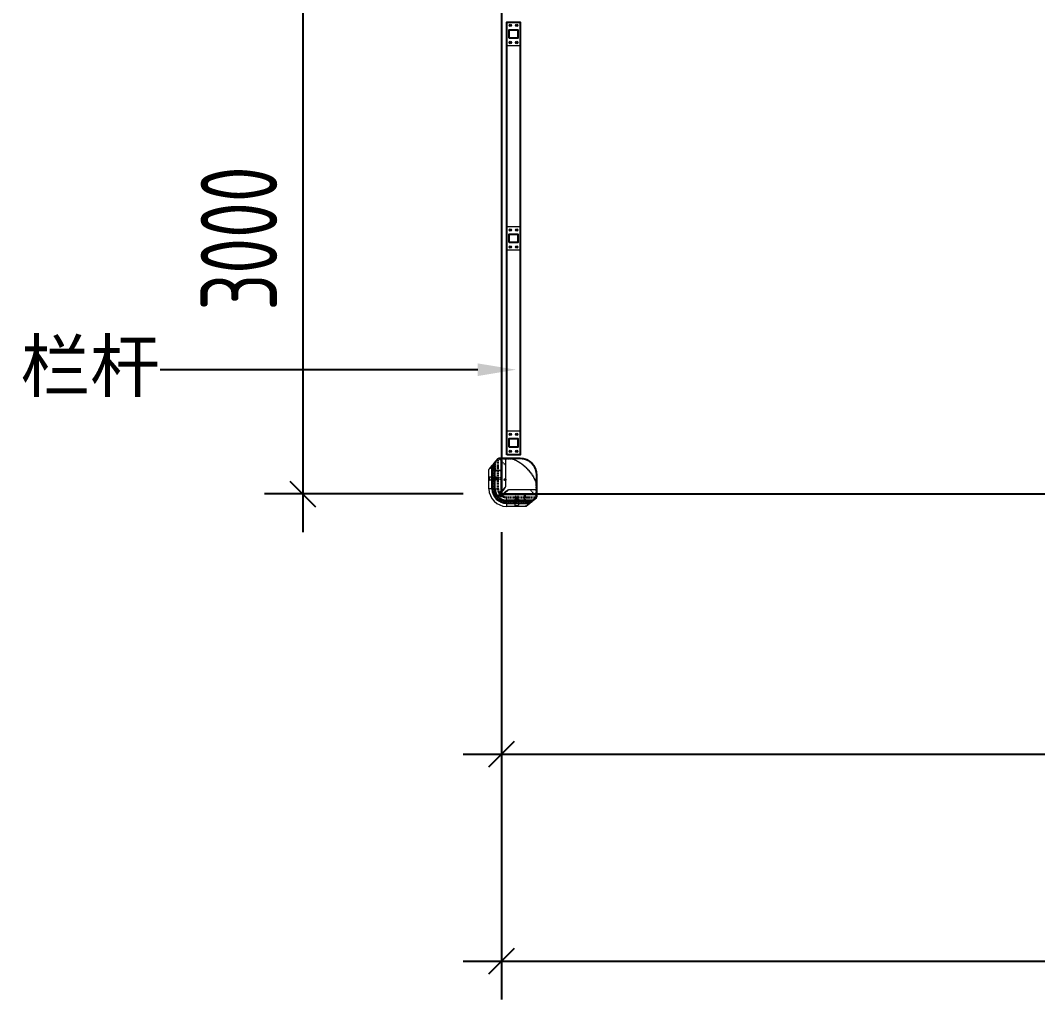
# Model space of a CAD drawing. Header units: millimetres. Extents: x 136606 to 1231039, y 82794 to 127364.
# Drawn here: x 738473 to 744447, y 101918 to 107667 of the extents above; entities that cross this region are included whole.
import ezdxf
from ezdxf import colors
from ezdxf.entities.mleader import LeaderData, LeaderLine
from ezdxf.math import Vec2, Vec3

# ---------------------------------------------------------------- set-up
doc = ezdxf.new("R2010")
doc.units = ezdxf.units.MM
doc.linetypes.add('HIDDEN', pattern=[9.525, 6.35, -3.175])
for name, color, linetype in [('HR-pontoon', 161, 'Continuous'), ('护角', 30, 'Continuous'), ('方管', 100, 'Continuous')]:
    doc.layers.add(name, color=color, linetype=linetype)
doc.layers.add('加强板', color=140, linetype='Continuous', lineweight=18)
doc.styles.add('hztxt', font='ros1.shx', dxfattribs={"width": 0.8, "bigfont": 'hztxt.shx'})
doc.styles.get("Standard").update_dxf_attribs({"font": 'arial.ttf'})
doc.dimstyles.new('DIM-150', dxfattribs={"dimscale": 150, "dimtxt": 3, "dimasz": 1, "dimexe": 1.5, "dimexo": 1.5, "dimgap": 1, "dimtad": 1, "dimdec": 1, "dimdsep": 46, "dimtxsty": 'hztxt', "dimblk": 'OBLIQUE', "dimcen": 0, "dimdle": 1.5, "dimclrd": 9, "dimclre": 9, "dimclrt": 2, "dimadec": 1, "dimazin": 0, "dimtfac": 1, "dimtdec": 1, "dimtix": 1, "dimtmove": 2, "dimatfit": 3, "dimldrblk": 'ARCHTICK', "dimfxl": 10, "dimtolj": 1, "dimtzin": 0, "dimarcsym": 1})

# ---------------------------------------------------------------- blocks, each defined once
blk = doc.blocks.new('_Oblique')
at = {"color": 0, "linetype": 'ByBlock', "lineweight": -2}
blk.add_line((-0.5, -0.5), (0.5, 0.5), dxfattribs=at)
blk = doc.blocks.new('*D700')
at = {"color": 9, "lineweight": -2, "transparency": 16777216}
for p, q in [((740131.7, 108112.2), (740131.7, 104662.2)), ((741073.3, 107887.2), (739906.7, 107887.2)), ((741073.3, 104887.2), (739906.7, 104887.2))]:
    blk.add_line(p, q, dxfattribs=at)
at = {"layer": 'Defpoints', "color": 0, "transparency": 16777216}
for p in [(741298.3, 107887.2), (740131.7, 104887.2), (741298.3, 104887.2)]:
    blk.add_point(p, dxfattribs=at)
at = {"color": 9, "lineweight": -2, "transparency": 16777216, "xscale": 150, "yscale": 150, "zscale": 150}
for p, rotation in [((740131.7, 107887.2), 90), ((740131.7, 104887.2), 270)]:
    blk.add_blockref('_Oblique', p, dxfattribs=dict(at, rotation=rotation))
at = {"color": 2, "transparency": 16777216, "insert": (739756.7, 106387.2), "char_height": 450, "attachment_point": 5, "rotation": 90, "style": 'hztxt'}
blk.add_mtext('\\A1;3000', dxfattribs=at)
blk = doc.blocks.new('_ArchTick')
at = {"color": 0, "linetype": 'ByBlock', "const_width": 0.15}
blk.add_lwpolyline([(-0.5, -0.5), (0.5, 0.5)], dxfattribs=at)
blk = doc.blocks.new('*D696')
at = {"color": 9, "lineweight": -2, "transparency": 16777216}
for p, q in [((741298.3, 104662.2), (741298.3, 101918.3)), ((771328.3, 104662.2), (771328.3, 101918.3)), ((741073.3, 102143.3), (771553.3, 102143.3))]:
    blk.add_line(p, q, dxfattribs=at)
at = {"layer": 'Defpoints', "color": 0, "transparency": 16777216}
for p in [(741298.3, 104887.2), (771328.3, 104887.2), (771328.3, 102143.3)]:
    blk.add_point(p, dxfattribs=at)
at = {"color": 9, "lineweight": -2, "transparency": 16777216, "xscale": 150, "yscale": 150, "zscale": 150, "rotation": 180}
blk.add_blockref('_Oblique', (741298.3, 102143.3), dxfattribs=at)
at = {"color": 9, "lineweight": -2, "transparency": 16777216, "xscale": 150, "yscale": 150, "zscale": 150}
blk.add_blockref('_Oblique', (771328.3, 102143.3), dxfattribs=at)
at = {"color": 2, "transparency": 16777216, "insert": (756313.3, 102518.3), "char_height": 450, "attachment_point": 5, "style": 'hztxt'}
blk.add_mtext('\\A1;30030', dxfattribs=at)
blk = doc.blocks.new('*D697')
at = {"color": 9, "lineweight": -2, "transparency": 16777216}
for p, q in [((741298.3, 104662.2), (741298.3, 103133.8)), ((753298.3, 104662.2), (753298.3, 103133.8)), ((741073.3, 103358.8), (753523.3, 103358.8))]:
    blk.add_line(p, q, dxfattribs=at)
at = {"layer": 'Defpoints', "color": 0, "transparency": 16777216}
for p in [(741298.3, 104887.2), (753298.3, 104887.2), (753298.3, 103358.8)]:
    blk.add_point(p, dxfattribs=at)
at = {"color": 9, "lineweight": -2, "transparency": 16777216, "xscale": 150, "yscale": 150, "zscale": 150, "rotation": 180}
blk.add_blockref('_Oblique', (741298.3, 103358.8), dxfattribs=at)
at = {"color": 9, "lineweight": -2, "transparency": 16777216, "xscale": 150, "yscale": 150, "zscale": 150}
blk.add_blockref('_Oblique', (753298.3, 103358.8), dxfattribs=at)
at = {"color": 2, "transparency": 16777216, "insert": (747298.3, 103733.8), "char_height": 450, "attachment_point": 5, "style": 'hztxt'}
blk.add_mtext('\\A1;12000', dxfattribs=at)
blk = doc.blocks.new('*U714')
at = {"layer": '加强板'}
blk.add_lwpolyline([(70, -40), (-70, -40), (-70, 40), (70, 40)], close=True, dxfattribs=at)
for points in [[(-54.2, 19), (-45.8, 19)], [(-50, 23.2), (-50, 14.8)], [(45.8, 19), (54.2, 19)], [(50, 23.2), (50, 14.8)], [(-54.2, -19), (-45.8, -19)], [(-50, -14.8), (-50, -23.2)], [(45.8, -19), (54.2, -19)], [(50, -14.8), (50, -23.2)]]:
    blk.add_lwpolyline(points, dxfattribs=at)
for centre in [(-50, 19), (50, 19), (-50, -19), (50, -19)]:
    blk.add_circle(centre, 7, dxfattribs=at)
at = {"layer": '方管', "color": 6}
blk.add_lwpolyline([(-25, 25), (25, 25), (25, -25), (-25, -25)], close=True, dxfattribs=at)
blk = doc.blocks.new('*U715')
at = {"color": 0, "linetype": 'ByBlock', "lineweight": -2, "transparency": 16777216}
for p in [(0, 0), (1200, 0), (2400, 0)]:
    blk.add_blockref('*U714', p, dxfattribs=at)
blk = doc.blocks.new('*U721')
at = {"color": 252}
blk.add_lwpolyline([(-67.7, 67.7), (-69.2, 69.2)], dxfattribs=at)
blk.add_circle((-68.5, 68.5), 1, dxfattribs=at)
blk.add_arc((-38.5, 38.5), 42.4, 133.64949, 136.35051, dxfattribs=at)
at = {"layer": '护角', "color": 252, "linetype": 'Continuous', "lineweight": 15}
for p, q in [((-38.5, 141.5), (74.7, 141.5)), ((-38.5, 124.3), (-38.5, 141.5)), ((-38.5, 121.2), (-38.5, 124.3)), ((-38.5, 124.3), (95.1, 124.3)), ((-38.5, 111.6), (-38.5, 121.2)), ((-38.5, 121.2), (97.6, 121.2)), ((11.1, 140.7), (10.5, 140.3)), ((74.7, 141.5), (95.1, 124.3)), ((98.3, 123.8), (77.8, 140.4)), ((95.1, 124.3), (97.6, 121.2)), ((97.6, 121.2), (109.4, 111.6)), ((100.8, 121.7), (98.3, 123.8)), ((112.5, 112.1), (100.8, 121.7)), ((-80.5, 62.1), (-78.4, 64.2)), ((-80.5, 62.1), (-71.5, 53.1)), ((-78.4, 64.2), (-76.2, 66.3)), ((-69.3, 55.2), (-78.4, 64.2)), ((-55.9, 46), (-76.2, 66.3)), ((-64.2, 78.4), (-66.3, 76.2)), ((-66.3, 76.2), (-46, 55.9)), ((-62.1, 80.5), (-64.2, 78.4)), ((-64.2, 78.4), (-55.2, 69.3)), ((-53.1, 71.5), (-62.1, 80.5)), ((-53.1, 71.5), (-55.2, 69.3)), ((-55.2, 69.3), (-43.9, 58)), ((138.5, 71.5), (-53.1, 71.5)), ((-53.1, 68.5), (-53.1, 71.5)), ((-53.1, 68.5), (138.5, 68.5)), ((-24.1, 42.5), (-53.1, 68.5)), ((-38.5, 108.5), (-38.5, 111.6)), ((-38.5, 111.6), (109.4, 111.6)), ((-38.5, 105.5), (-38.5, 108.5)), ((115.2, 108.5), (-38.5, 108.5)), ((-38.5, 105.5), (115.2, 105.5)), ((109.4, 111.6), (115.2, 108.5)), ((118.4, 107.3), (112.5, 112.1)), ((115.2, 105.5), (115.2, 108.5)), ((116.5, 105), (118.4, 107.3)), ((116.5, 105), (135.2, 89.7)), ((137.1, 92.1), (118.4, 107.3)), ((135.2, 89.7), (137.1, 92.1)), ((138.5, 82.8), (138.5, 71.5)), ((138.5, 82.8), (141.5, 82.8)), ((138.5, 71.5), (138.5, 68.5)), ((138.5, 71.5), (141.5, 71.5)), ((138.5, 68.5), (138.5, 42.5)), ((141.5, 71.5), (141.5, 82.8)), ((141.5, 42.5), (141.5, 71.5)), ((-141.5, -74.7), (-141.5, 38.5)), ((-124.3, 38.5), (-141.5, 38.5)), ((-121.2, 38.5), (-124.3, 38.5)), ((-124.3, 38.5), (-124.3, -95.1)), ((-111.6, 38.5), (-121.2, 38.5)), ((-121.2, 38.5), (-121.2, -97.6)), ((-108.5, 38.5), (-111.6, 38.5)), ((-111.6, 38.5), (-111.6, -109.4)), ((-105.5, 38.5), (-108.5, 38.5)), ((-108.5, 38.5), (-108.5, -115.2)), ((-105.5, -115.2), (-105.5, 38.5)), ((-71.5, 53.1), (-69.3, 55.2)), ((-71.5, 53.1), (-71.5, -138.5)), ((-71.5, 53.1), (-68.5, 53.1)), ((-58, 43.9), (-69.3, 55.2)), ((-68.5, -138.5), (-68.5, 53.1)), ((-68.5, 53.1), (-42.5, 24.1)), ((-58, 43.9), (-55.9, 46)), ((-43.9, 58), (-46, 55.9)), ((-42.5, 24.1), (-42.5, -138.5)), ((-24.1, 42.5), (138.5, 42.5)), ((141.5, 42.5), (138.5, 42.5)), ((138.5, 42.5), (138.5, -41.5)), ((141.5, -41.5), (141.5, 42.5)), ((141.5, -41.5), (138.5, -41.5)), ((-124.3, -95.1), (-141.5, -74.7)), ((-140.4, -77.8), (-123.8, -98.3)), ((-121.2, -97.6), (-124.3, -95.1)), ((-123.8, -98.3), (-121.7, -100.8)), ((-121.7, -100.8), (-112.1, -112.5)), ((-111.6, -109.4), (-121.2, -97.6)), ((-112.1, -112.5), (-107.3, -118.4)), ((-108.5, -115.2), (-111.6, -109.4)), ((-105.5, -115.2), (-108.5, -115.2)), ((-105, -116.5), (-107.3, -118.4)), ((-107.3, -118.4), (-92.1, -137.1)), ((-89.7, -135.2), (-105, -116.5)), ((-89.7, -135.2), (-92.1, -137.1)), ((-71.5, -138.5), (-82.8, -138.5)), ((-82.8, -138.5), (-82.8, -141.5)), ((-82.8, -141.5), (-71.5, -141.5)), ((-71.5, -138.5), (-71.5, -141.5)), ((-68.5, -138.5), (-71.5, -138.5)), ((-71.5, -141.5), (-42.5, -141.5)), ((-42.5, -138.5), (-68.5, -138.5)), ((-42.5, -141.5), (-42.5, -138.5)), ((41.5, -138.5), (-42.5, -138.5)), ((-42.5, -141.5), (41.5, -141.5)), ((41.5, -141.5), (41.5, -138.5))]:
    blk.add_line(p, q, dxfattribs=at)
at = {"layer": '护角', "color": 252, "linetype": 'HIDDEN', "lineweight": 0}
for p, q in [((11.5, 139.3), (11.9, 139.6)), ((11.6, 139.3), (11.5, 139.3)), ((11.5, 99.5), (11.5, 139.3)), ((31.5, 139.3), (31.5, 99.5)), ((101, 119.3), (74.7, 141.5)), ((-38.5, 119.3), (101, 119.3)), ((-38.5, 119.3), (-38.5, 113.6)), ((-38.5, 113.6), (-38.5, 90.7)), ((-38.5, 113.6), (105.7, 113.6)), ((-38.5, 90.7), (133.8, 90.7)), ((-38.5, 90.7), (-38.5, 86)), ((-38.5, 86), (135.8, 86)), ((31.5, 99.5), (11.6, 99.5)), ((30.5, 98.5), (12.5, 98.5)), ((27, 97.5), (16, 97.5)), ((16, 69.5), (16, 97.5)), ((27, 69.5), (16, 69.5)), ((27, 97.5), (27, 69.5)), ((66.5, 109.5), (66.5, 110.5)), ((66.5, 102.1), (66.5, 109.5)), ((66.5, 71.5), (66.5, 102.1)), ((71.5, 115.5), (100, 115.5)), ((71.5, 114.5), (71.5, 115.5)), ((71.5, 114.5), (71.5, 103.4)), ((71.5, 114.5), (101.2, 114.5)), ((71.5, 103.4), (71.5, 114.5)), ((71.5, 103.4), (71.5, 70.7)), ((71.5, 103.4), (117.5, 103.4)), ((71.5, 68.5), (71.5, 70.7)), ((71.5, 70.7), (138.5, 70.7)), ((71.5, 70.7), (71.5, 68.5)), ((136.5, 81), (98.9, 43.3)), ((101.2, 114.5), (100, 115.5)), ((105.7, 113.6), (101, 119.3)), ((117.5, 103.4), (101.2, 114.5)), ((101.2, 114.5), (117.5, 103.4)), ((133.8, 90.7), (105.7, 113.6)), ((135.2, 89), (117.5, 103.4)), ((134, 90.4), (133.8, 90.7)), ((140.2, 88.3), (135.8, 86)), ((136.2, 3.2), (136.5, 81)), ((136.5, 81), (136.5, 82.8)), ((141.5, 82.8), (136.5, 82.8)), ((141.5, 81), (136.5, 81)), ((138.5, 70.7), (138.5, 82)), ((138.5, 68.5), (138.5, 70.7)), ((138.5, 70.7), (138.5, 68.5)), ((-119.3, 38.5), (-119.3, -101)), ((-119.3, 38.5), (-113.6, 38.5)), ((-113.6, 38.5), (-113.6, -105.7)), ((-113.6, 38.5), (-90.7, 38.5)), ((-90.7, 38.5), (-90.7, -133.8)), ((-90.7, 38.5), (-86, 38.5)), ((-86, 38.5), (-86, -135.8)), ((12.2, 48.7), (13.1, 49.6)), ((12.2, 48.7), (12.4, 48.5)), ((12.2, 47.8), (12.4, 48)), ((15.7, 44.3), (12.2, 47.8)), ((13.3, 49.4), (12.4, 48.5)), ((12.6, 48.2), (12.4, 48.5)), ((12.4, 48), (12.6, 48.2)), ((12.4, 48), (15.9, 44.5)), ((13.5, 49.2), (12.6, 48.2)), ((12.6, 48.2), (16.2, 44.7)), ((13.3, 49.4), (13.1, 49.6)), ((13.3, 49.4), (13.1, 49.6)), ((13.1, 48.8), (13.5, 49.1)), ((13.1, 48.8), (13.4, 48.5)), ((13.1, 47.9), (13.4, 48.1)), ((14.1, 47), (13.1, 47.9)), ((13.5, 49.2), (13.3, 49.4)), ((13.3, 49.4), (13.5, 49.2)), ((13.4, 48.5), (13.7, 48.9)), ((14.3, 47.2), (13.4, 48.1)), ((14.1, 47), (14.3, 47.2)), ((15.2, 47.6), (14.7, 47.2)), ((14.7, 47.2), (15, 47)), ((15.4, 47.4), (15, 47)), ((15, 46.9), (15.2, 47.2)), ((15.2, 46.7), (15, 46.9)), ((15.2, 46.3), (15, 46.1)), ((16.3, 44.8), (15, 46.1)), ((15.4, 47), (15.2, 47.2)), ((15.2, 46.7), (15.4, 47)), ((15.4, 46.5), (15.2, 46.7)), ((15.4, 46.5), (15.2, 46.3)), ((16.5, 45), (15.2, 46.3)), ((15.7, 46.8), (15.4, 47)), ((15.7, 46.8), (15.4, 46.5)), ((15.4, 46.5), (16.7, 45.2)), ((15.8, 47.1), (15.7, 46.8)), ((17.9, 46), (15.7, 46.8)), ((15.7, 44.3), (15.9, 44.5)), ((15.9, 47.3), (15.8, 47.1)), ((15.8, 47.1), (18, 46.3)), ((15.9, 48.1), (16.2, 48)), ((15.9, 47.3), (18.1, 46.6)), ((15.9, 44.5), (16.2, 44.7)), ((16.2, 48), (16.4, 47.9)), ((16.2, 47.3), (16.3, 47.6)), ((18.2, 46.7), (16.2, 47.3)), ((16.2, 44.7), (16.3, 44.8)), ((16.4, 44.5), (16.2, 44.7)), ((16.3, 47.6), (16.4, 47.9)), ((18.2, 46.9), (16.3, 47.6)), ((16.5, 45), (16.3, 44.8)), ((16.5, 44.6), (16.3, 44.8)), ((16.4, 47.9), (18.3, 47.2)), ((16.4, 44.5), (16.5, 44.6)), ((16.6, 44.3), (16.4, 44.5)), ((16.7, 45.2), (16.5, 45)), ((16.7, 44.4), (16.5, 44.6)), ((16.7, 44.4), (16.6, 44.3)), ((18, 46.3), (17.9, 46)), ((18.1, 46.6), (18, 46.3)), ((18.1, 46.6), (18.2, 46.7)), ((18.1, 46.6), (18.3, 46.4)), ((18.2, 46.9), (18.3, 47.2)), ((18.2, 46.7), (18.2, 46.9)), ((18.2, 46.7), (18.4, 46.5)), ((18.3, 46.4), (18.4, 46.5)), ((18.3, 46.4), (18.5, 46.2)), ((18.4, 46.5), (18.6, 46.2)), ((18.6, 46.2), (18.5, 46.2)), ((-139.3, -11.5), (-99.5, -11.5)), ((-99.5, -31.5), (-139.3, -31.5)), ((-99.5, -31.5), (-99.5, -11.6)), ((-98.5, -12.5), (-98.5, -30.5)), ((-97.5, -27), (-97.5, -16)), ((-97.5, -16), (-69.5, -16)), ((-69.5, -27), (-97.5, -27)), ((-69.5, -16), (-69.5, -27)), ((-141.5, -74.7), (-119.3, -101)), ((-119.3, -101), (-113.6, -105.7)), ((-114.5, -71.5), (-115.5, -71.5)), ((-115.5, -100), (-115.5, -71.5)), ((-114.5, -101.2), (-115.5, -100)), ((-103.4, -71.5), (-114.5, -71.5)), ((-114.5, -71.5), (-114.5, -101.2)), ((-114.5, -71.5), (-103.4, -71.5)), ((-114.5, -101.2), (-103.4, -117.5)), ((-103.4, -117.5), (-114.5, -101.2)), ((-113.6, -105.7), (-90.7, -133.8)), ((-110.5, -66.5), (-109.5, -66.5)), ((-109.5, -66.5), (-102.1, -66.5)), ((-70.7, -71.5), (-103.4, -71.5)), ((-103.4, -71.5), (-103.4, -117.5)), ((-103.4, -117.5), (-89, -135.2)), ((-102.1, -66.5), (-71.5, -66.5)), ((-43.3, -98.9), (-81, -136.5)), ((-70.7, -71.5), (-68.5, -71.5)), ((-70.7, -138.5), (-70.7, -71.5)), ((-70.7, -71.5), (-68.5, -71.5)), ((-90.7, -133.8), (-90.4, -134)), ((-86, -135.8), (-88.3, -140.2)), ((-82.8, -136.5), (-82.8, -141.5)), ((-82.8, -136.5), (-81, -136.5)), ((-82, -138.5), (-70.7, -138.5)), ((-81, -136.5), (-3.2, -136.2)), ((-81, -136.5), (-81, -141.5)), ((-70.7, -138.5), (-68.5, -138.5)), ((-68.5, -138.5), (-70.7, -138.5))]:
    blk.add_line(p, q, dxfattribs=at)
at = {"layer": '护角', "color": 252, "linetype": 'HIDDEN', "lineweight": 0, "flags": 128}
for points in [[(71.5, 103.4), (70.6, 103.4), (69.6, 103.3), (68.8, 103.2), (68, 103), (67.4, 102.8), (66.9, 102.6), (66.6, 102.4), (66.5, 102.1)], [(71.5, 103.4), (70.6, 103.4), (69.6, 103.3), (68.8, 103.2), (68, 103), (67.4, 102.8), (66.9, 102.6), (66.6, 102.4), (66.5, 102.1)], [(108.9, 115.1), (108.6, 115.2), (108.4, 115.2), (108, 115.2), (107.6, 115), (107.2, 114.8), (106.7, 114.4), (106.2, 114.1), (105.7, 113.6)], [(137, 92.2), (136.8, 92.3), (136.5, 92.3), (136.1, 92.2), (135.7, 92.1), (135.3, 91.8), (134.8, 91.5), (134.3, 91.1), (133.8, 90.7)], [(137.1, 92.1), (136.9, 92.2), (136.6, 92.2), (136.3, 92.1), (135.9, 91.9), (135.5, 91.6), (135, 91.3), (134.5, 90.9), (134, 90.4)], [(-113.6, -105.7), (-114.1, -106.2), (-114.4, -106.7), (-114.8, -107.2), (-115, -107.6), (-115.2, -108), (-115.2, -108.4), (-115.2, -108.6), (-115.1, -108.9)], [(-102.1, -66.5), (-102.4, -66.6), (-102.6, -66.9), (-102.8, -67.4), (-103, -68), (-103.2, -68.8), (-103.3, -69.6), (-103.4, -70.6), (-103.4, -71.5)], [(-102.1, -66.5), (-102.4, -66.6), (-102.6, -66.9), (-102.8, -67.4), (-103, -68), (-103.2, -68.8), (-103.3, -69.6), (-103.4, -70.6), (-103.4, -71.5)], [(-90.7, -133.8), (-91.1, -134.3), (-91.5, -134.8), (-91.8, -135.3), (-92.1, -135.7), (-92.2, -136.1), (-92.3, -136.5), (-92.3, -136.8), (-92.2, -137)], [(-90.4, -134), (-90.9, -134.5), (-91.3, -135), (-91.6, -135.5), (-91.9, -135.9), (-92.1, -136.3), (-92.2, -136.6), (-92.2, -136.9), (-92.1, -137.1)]]:
    blk.add_lwpolyline(points, dxfattribs=at)
at = {"layer": '护角', "color": 252, "linetype": 'HIDDEN', "lineweight": 0}
for radius in [5.45, 5.15, 4.85, 4.51, 4.21, 3.91]:
    blk.add_circle((15.3, 47.4), radius, dxfattribs=at)
at = {"layer": '护角', "color": 252, "linetype": 'Continuous', "lineweight": 15}
for centre, radius, start, end in [((-38.5, 38.5), 103.1, 90, 180), ((-38.5, 38.5), 85.9, 90, 180), ((-38.5, 38.5), 82.8, 90, 180), ((74.7, 136.5), 5, 50.79345, 89.41517), ((96.1, 121), 3.51, 52.87496, 107.33356), ((99.5, 119.2), 2.82, 63.88427, 133.03824), ((-38.5, 38.5), 73.2, 90, 180), ((-38.5, 38.5), 70, 90, 180), ((-38.5, 38.5), 67, 90, 180), ((-71.3, 71.3), 13, 45, 225), ((-71.3, 71.3), 10, 45, 225), ((-71.3, 71.3), 7, 45, 225), ((-53.1, 71.5), 3, 225, 270), ((111.3, 109.6), 2.82, 63.88427, 133.03824), ((115.2, 103.5), 5, 50.79345, 90), ((115.2, 103.5), 2, 50.79345, 90), ((129.5, 82.8), 9, 360, 50.79345), ((129.5, 82.8), 12, 360, 50.79345), ((138.5, 71.5), 3, 270, 360), ((-71.5, 53.1), 3, 360, 45), ((41.5, -41.5), 97, 270, 360), ((41.5, -41.5), 100, 270, 360), ((-136.5, -74.7), 5, 181.21878, 219.20655), ((-121, -96.1), 3.51, 162.66644, 217.12504), ((-119.2, -99.5), 2.82, 136.96176, 206.11573), ((-109.6, -111.3), 2.82, 136.96176, 206.11573), ((-103.5, -115.2), 5, 180, 219.20655), ((-103.5, -115.2), 2, 180, 219.20655), ((-82.8, -129.5), 12, 219.20655, 270), ((-82.8, -129.5), 9, 219.20655, 270), ((-71.5, -138.5), 3, 270, 360)]:
    blk.add_arc(centre, radius, start, end, dxfattribs=at)
at = {"layer": '护角', "color": 252, "linetype": 'HIDDEN', "lineweight": 0}
for centre, radius, start, end in [((100, 118.5), 3, 272.90885, 50.79345), ((102.2, 116.3), 3.28, 53.98184, 112.11928), ((101.2, 117.5), 3, 270.21036, 50.54619), ((-38.5, 38.5), 80.9, 90, 180), ((-38.5, 38.5), 75.1, 90, 180), ((-38.5, 38.5), 52.2, 90, 180), ((-38.5, 38.5), 47.5, 90, 180), ((12.5, 99.5), 1, 180, 270), ((15, 97.5), 1, 360, 90), ((15, 69.5), 1, 270, 360), ((28, 97.5), 1, 90, 180), ((28, 69.5), 1, 180, 270), ((30.5, 99.5), 1, 270, 360), ((63.5, 71.5), 3, 270, 360), ((71.5, 110.5), 5, 90, 180), ((71.5, 109.5), 5, 89.94824, 179.94815), ((113.5, 108), 6.12, 311.28206, 345.82511), ((131.2, 93.6), 6.12, 311.28206, 345.82511), ((129.5, 82), 9, 360, 50.79345), ((129.5, 82.8), 7, 360, 27.23878), ((139.2, 85.5), 3.55, 258.63095, 310.39069), ((139.2, 74.2), 3.55, 258.63095, 310.39069), ((12.6, 48.2), 0.6, 135, 225), ((12.6, 48.2), 0.3, 135, 225), ((13.6, 48.3), 0.6, 135, 225), ((13.5, 49.2), 0.6, 131.12771, 135), ((13.5, 49.2), 0.3, 131.12771, 135), ((13.6, 48.3), 0.3, 135, 225), ((14.5, 47.4), 0.6, 225, 315), ((14.5, 47.4), 0.3, 225, 315), ((15.4, 46.5), 0.6, 135, 225), ((15.4, 46.5), 0.3, 135, 225), ((15.7, 46.8), 0.6, 70.92801, 135), ((15.7, 46.8), 0.3, 70.92801, 135), ((16.2, 44.7), 0.6, 225, 315), ((16.4, 47.9), 0.6, 160.12496, 251.2356), ((16.2, 44.7), 0.3, 225, 315), ((16.4, 47.9), 0.3, 160.12496, 251.2356), ((16.3, 44.8), 0.3, 315, 45), ((16.3, 44.8), 0.6, 315, 45), ((18.1, 46.6), 0.6, 250.92801, 315), ((18.1, 46.6), 0.3, 250.92801, 315), ((18.2, 46.7), 0.3, 315, 71.2356), ((18.2, 46.7), 0.6, 315, 71.2356), ((137.6, -16.4), 19.7, 78.42088, 94.05926), ((93.8, -110.2), 121.1, 68.99209, 69.52145), ((138.2, 116.3), 113.5, 269.50522, 271.67924), ((-99.5, -12.5), 1, 360, 90), ((-99.5, -30.5), 1, 270, 360), ((-97.5, -15), 1, 180, 270), ((-97.5, -28), 1, 90, 180), ((-69.5, -15), 1, 270, 360), ((-69.5, -28), 1, 360, 90), ((138.2, -20), 21.8, 267.39543, 278.84892), ((-118.5, -100), 3, 219.20655, 357.20531), ((-117.5, -101.2), 3, 219.45381, 359.78964), ((-116.3, -102.2), 3.28, 157.88072, 216.01816), ((-110.5, -71.5), 5, 90, 180), ((-109.5, -71.5), 5, 90.05185, 180.05176), ((-108, -113.5), 6.12, 284.17489, 318.71794), ((-71.5, -63.5), 3, 270, 360), ((-93.6, -131.2), 6.12, 284.17489, 318.71794), ((-82, -129.5), 9, 219.20655, 270), ((-82.8, -129.5), 7, 242.76122, 270), ((-85.5, -139.2), 3.55, 319.60931, 11.36905), ((-74.2, -139.2), 3.55, 319.60931, 11.36905), ((16.4, -137.6), 19.7, 175.94074, 191.57912), ((110.2, -93.8), 121.1, 200.47855, 201.00791), ((-116.3, -138.2), 113.5, 358.32076, 0.49478), ((20, -138.2), 21.8, 351.15108, 2.60456)]:
    blk.add_arc(centre, radius, start, end, dxfattribs=at)
at = {"layer": '护角', "color": 252, "linetype": 'HIDDEN', "lineweight": 0, "extrusion": (0, 0, -1)}
for centre, major_axis, start_param, end_param in [((71.5, 71.5), (5, 0), 1.570796, 3.141593), ((71.5, 71.5), (5, 0), 1.570796, 3.141593), ((-71.5, -71.5), (0, 5), 0, 1.570796), ((-71.5, -71.5), (0, 5), 0, 1.570796)]:
    blk.add_ellipse(centre, major_axis=major_axis, ratio=0.155291, start_param=start_param, end_param=end_param, dxfattribs=at)
at = {"layer": '护角', "color": 252, "linetype": 'Continuous', "lineweight": 15}
for points, knots in [([(10.5, 140.3), (10.5, 140.3), (10.5, 140.1), (10.6, 139.9), (11.3, 139.7), (11.4, 139.7)], [0, 0, 0, 0, 0.053701, 0.903462, 1, 1, 1, 1]), ([(31.6, 140.8), (31.6, 140.8), (31.2, 141), (29.3, 141.1), (26.3, 141.3), (22.7, 141.3), (18.9, 141.3), (15.5, 141.2), (12.8, 141), (11.3, 140.9), (11.1, 140.7), (11.1, 140.7)], [0, 0, 0, 0, 0.0291215, 0.1682644, 0.30651, 0.444267, 0.5819582, 0.7197998, 0.8579004, 0.9963449, 1, 1, 1, 1]), ([(11.4, 139.8), (11.4, 139.8), (11.4, 139.8), (11.5, 139.7), (11.7, 139.6), (11.7, 139.6)], [0, 0, 0, 0, 0.396325, 0.970782, 1, 1, 1, 1]), ([(11.4, 139.7), (11.9, 139.5), (12.9, 139.2), (15.7, 138.7), (19.2, 138.4), (23, 138.4), (26.5, 138.6), (29.5, 139.1), (31.4, 139.5), (31.8, 139.8), (31.9, 139.8)], [0, 0, 0, 0, 0.123491, 0.262691, 0.400101, 0.534841, 0.66819, 0.802628, 0.939755, 1, 1, 1, 1]), ([(11.9, 139.6), (11.9, 139.6), (12.1, 139.8), (13.6, 140), (16, 140.2), (19.2, 140.3), (22.6, 140.3), (25.9, 140.3), (28.7, 140.1), (30.7, 139.9), (31.5, 139.6), (31.5, 139.4), (31.5, 139.3)], [0, 0, 0, 0, 0.0428748, 0.1572186, 0.2714708, 0.3857156, 0.499944, 0.6141782, 0.7286369, 0.8436234, 0.9586578, 1, 1, 1, 1]), ([(31.9, 139.8), (32.1, 139.9), (32.6, 140.2), (32.6, 140.5), (32, 140.7), (31.6, 140.8)], [0, 0, 0, 0, 0.282819, 0.61138, 1, 1, 1, 1]), ([(31.6, 139.7), (31.7, 139.8), (31.8, 139.8), (31.7, 139.8), (31.7, 139.8)], [0, 0, 0, 0, 0.702971, 1, 1, 1, 1]), ([(-58, 43.9), (-57.3, 43.1), (-56.6, 42.4), (-55.2, 40.8), (-54.5, 40), (-52.5, 37.6), (-51.2, 36), (-48.7, 32.6), (-47.4, 30.9), (-45.6, 28.4), (-44.9, 27.5), (-44, 26.2), (-43.7, 25.8), (-43.1, 24.9), (-42.8, 24.5), (-42.5, 24.1)], [0, 0, 0, 0, 0.125, 0.125, 0.25, 0.25, 0.5, 0.5, 0.75, 0.75, 0.875, 0.875, 0.9375, 0.9375, 1, 1, 1, 1]), ([(-55.9, 46), (-55.1, 45.2), (-54.4, 44.4), (-53, 42.7), (-52.4, 41.9), (-50.6, 39.2), (-49.4, 37.4), (-47.3, 33.7), (-46.3, 31.8), (-44.8, 28.9), (-44.4, 27.9), (-43.6, 26.5), (-43.3, 25.8), (-42.9, 25), (-42.7, 24.6), (-42.6, 24.3), (-42.5, 24.1)], [0, 0, 0, 0, 0.125, 0.125, 0.25, 0.25, 0.5, 0.5, 0.75, 0.75, 0.875, 0.875, 0.9375, 0.96875, 0.96875, 1, 1, 1, 1]), ([(-46, 55.9), (-45.2, 55.1), (-44.4, 54.4), (-42.7, 53), (-41.9, 52.4), (-39.2, 50.6), (-37.4, 49.4), (-33.7, 47.3), (-31.8, 46.3), (-28.9, 44.8), (-27.9, 44.4), (-26.5, 43.6), (-25.8, 43.3), (-25, 42.9), (-24.6, 42.7), (-24.3, 42.6), (-24.1, 42.5)], [0, 0, 0, 0, 0.125, 0.125, 0.25, 0.25, 0.5, 0.5, 0.75, 0.75, 0.875, 0.875, 0.9375, 0.96875, 0.96875, 1, 1, 1, 1]), ([(-43.9, 58), (-43.1, 57.3), (-42.4, 56.6), (-40.8, 55.2), (-40, 54.5), (-37.6, 52.5), (-36, 51.2), (-32.6, 48.7), (-30.9, 47.4), (-28.4, 45.6), (-27.5, 44.9), (-26.2, 44), (-25.8, 43.7), (-24.9, 43.1), (-24.5, 42.8), (-24.1, 42.5)], [0, 0, 0, 0, 0.125, 0.125, 0.25, 0.25, 0.5, 0.5, 0.75, 0.75, 0.875, 0.875, 0.9375, 0.9375, 1, 1, 1, 1]), ([(-140.6, -10.9), (-140.7, -11.3), (-141, -12.1), (-141.2, -14.7), (-141.3, -18.1), (-141.3, -21.8), (-141.3, -25.5), (-141.2, -28.7), (-141, -30.8), (-140.8, -31.3), (-140.8, -31.4)], [0, 0, 0, 0, 0.1381281, 0.2751236, 0.4112387, 0.5470574, 0.6829065, 0.8189532, 0.9552806, 1, 1, 1, 1]), ([(-140.8, -31.4), (-140.7, -31.8), (-140.6, -32.4), (-140.4, -32.5), (-140.3, -32.5)], [0, 0, 0, 0, 0.539072, 1, 1, 1, 1]), ([(-139.7, -11.4), (-139.7, -11.3), (-139.9, -10.8), (-140.2, -10.4), (-140.5, -10.7), (-140.6, -10.9)], [0, 0, 0, 0, 0.087697, 0.4518, 1, 1, 1, 1]), ([(-139.3, -31.5), (-139.4, -31.5), (-139.6, -31.4), (-139.9, -30.3), (-140.2, -28.1), (-140.3, -25.1), (-140.3, -21.8), (-140.3, -18.4), (-140.2, -15.4), (-140, -13), (-139.7, -11.7), (-139.4, -11.7), (-139.3, -11.7)], [0, 0, 0, 0, 0.061735, 0.169166, 0.276203, 0.383335, 0.490458, 0.597566, 0.704777, 0.812477, 0.920905, 1, 1, 1, 1]), ([(-140.3, -32.5), (-140.2, -32.5), (-140.1, -32.5), (-139.9, -32.1), (-139.8, -31.9)], [0, 0, 0, 0, 0.473442, 1, 1, 1, 1]), ([(-139.7, -11.7), (-139.7, -11.6), (-139.8, -11.4), (-139.8, -11.4), (-139.8, -11.4)], [0, 0, 0, 0, 0.55929, 1, 1, 1, 1]), ([(-139.8, -31.9), (-139.7, -31.8), (-139.5, -31.3), (-139, -29.2), (-138.6, -26.1), (-138.4, -22.5), (-138.5, -18.7), (-138.8, -15.4), (-139.2, -12.7), (-139.6, -11.8), (-139.7, -11.4)], [0, 0, 0, 0, 0.072227, 0.210773, 0.348693, 0.4843, 0.617475, 0.750147, 0.884686, 1, 1, 1, 1]), ([(-139.8, -31.7), (-139.8, -31.7), (-139.8, -31.7), (-139.8, -31.7), (-139.7, -31.6)], [0, 0, 0, 0, 0.361174, 1, 1, 1, 1])]:
    blk.add_open_spline(points, degree=3, knots=knots, dxfattribs=at)
at = {"layer": '护角', "color": 252, "linetype": 'HIDDEN', "lineweight": 0}
for points, knots in [([(31.5, 139.3), (31.5, 139.2), (31.5, 139), (30.7, 138.6), (28.8, 138.1), (26.1, 137.7), (22.9, 137.4), (19.5, 137.5), (16.3, 137.7), (13.7, 138.2), (11.9, 138.8), (11.7, 139.1), (11.6, 139.3)], [0, 0, 0, 0, 0.033437, 0.143125, 0.251235, 0.357374, 0.462741, 0.569231, 0.677792, 0.787655, 0.897334, 1, 1, 1, 1]), ([(135.8, 86), (135.6, 86.8), (135.3, 87.5), (134.9, 88.7), (134.7, 89), (134.4, 89.7), (134.2, 90.1), (134, 90.4)], [0, 0, 0, 0, 0.5, 0.5, 0.75, 0.75, 1, 1, 1, 1]), ([(-3.2, -136.2), (0.7, -134.7), (4.6, -133), (12.3, -129.5), (16.1, -127.7), (27.3, -121.8), (34.5, -117.5), (45, -110.5), (48.4, -108), (53.5, -104.2), (55.2, -103), (58.5, -100.3), (60.2, -99), (68.4, -92.3), (74.6, -86.6), (86.5, -74.7), (92.2, -68.5), (100.2, -58.7), (102.8, -55.4), (106.6, -50.3), (107.9, -48.6), (110.3, -45.2), (111.5, -43.4), (117.4, -34.6), (121.8, -27.3), (127.7, -16.1), (129.5, -12.3), (133, -4.6), (134.7, -0.7), (136.2, 3.2)], [0, 0, 0, 0, 0.0625, 0.0625, 0.125, 0.125, 0.25, 0.25, 0.3125, 0.3125, 0.34375, 0.34375, 0.375, 0.375, 0.5, 0.5, 0.625, 0.625, 0.6875, 0.6875, 0.71875, 0.71875, 0.75, 0.75, 0.875, 0.875, 0.9375, 0.9375, 1, 1, 1, 1]), ([(137.2, 2.8), (135.7, -1.2), (134.1, -5.1), (130.6, -12.9), (128.8, -16.7), (122.9, -28), (118.5, -35.3), (112.6, -44.2), (111.4, -45.9), (108.9, -49.4), (107.7, -51.1), (103.9, -56.2), (101.3, -59.6), (93.2, -69.4), (87.5, -75.6), (75.6, -87.6), (69.3, -93.3), (61, -100.1), (59.4, -101.4), (56, -104), (54.3, -105.3), (49.2, -109.1), (45.7, -111.6), (35.2, -118.6), (27.9, -122.9), (16.6, -128.8), (12.8, -130.6), (5.1, -134.1), (1.2, -135.7), (-2.8, -137.2)], [0, 0, 0, 0, 0.0625, 0.0625, 0.125, 0.125, 0.25, 0.25, 0.28125, 0.28125, 0.3125, 0.3125, 0.375, 0.375, 0.5, 0.5, 0.625, 0.625, 0.65625, 0.65625, 0.6875, 0.6875, 0.75, 0.75, 0.875, 0.875, 0.9375, 0.9375, 1, 1, 1, 1]), ([(13.1, 49.6), (13.3, 49.8), (13.5, 49.9), (13.8, 50.2), (14, 50.3), (14.4, 50.3), (14.5, 50.4), (14.7, 50.4), (14.8, 50.4), (15, 50.3), (15.1, 50.3), (15.3, 50.2), (15.4, 50.2), (15.7, 50), (15.9, 49.9), (16.1, 49.5), (16.3, 49.4), (16.4, 49.1), (16.5, 49), (16.5, 48.7), (16.5, 48.6), (16.5, 48.4), (16.5, 48.3), (16.5, 48.1), (16.5, 48), (16.4, 47.9)], [0, 0, 0, 0, 0.125, 0.125, 0.25, 0.25, 0.3125, 0.3125, 0.375, 0.375, 0.4375, 0.4375, 0.5, 0.5, 0.625, 0.625, 0.75, 0.75, 0.8125, 0.8125, 0.875, 0.875, 0.9375, 0.9375, 1, 1, 1, 1]), ([(16.2, 48), (16.2, 48.1), (16.2, 48.2), (16.2, 48.3), (16.2, 48.4), (16.2, 48.7), (16.2, 48.9), (16, 49.2), (15.9, 49.4), (15.6, 49.6), (15.5, 49.8), (15.2, 50), (15, 50), (14.7, 50.1), (14.6, 50.1), (14.4, 50.1), (14.4, 50), (14.1, 50), (13.9, 49.9), (13.6, 49.7), (13.5, 49.5), (13.3, 49.4)], [0, 0, 0, 0, 0.0625, 0.0625, 0.125, 0.125, 0.25, 0.25, 0.375, 0.375, 0.5, 0.5, 0.625, 0.625, 0.6875, 0.6875, 0.75, 0.75, 0.875, 0.875, 1, 1, 1, 1]), ([(15.9, 48.1), (15.9, 48.2), (15.9, 48.2), (15.9, 48.4), (15.9, 48.5), (15.9, 48.6), (15.9, 48.7), (15.9, 48.8), (15.8, 48.9), (15.7, 49.1), (15.6, 49.2), (15.4, 49.4), (15.3, 49.5), (15, 49.7), (14.9, 49.7), (14.7, 49.8), (14.6, 49.8), (14.4, 49.8), (14.4, 49.7), (14.1, 49.7), (14, 49.6), (13.8, 49.4), (13.7, 49.3), (13.5, 49.2)], [0, 0, 0, 0, 0.0625, 0.0625, 0.125, 0.125, 0.1875, 0.1875, 0.25, 0.25, 0.375, 0.375, 0.5, 0.5, 0.625, 0.625, 0.6875, 0.6875, 0.75, 0.75, 0.875, 0.875, 1, 1, 1, 1]), ([(13.5, 49.1), (13.6, 49.2), (13.7, 49.3), (14, 49.5), (14.2, 49.6), (14.5, 49.6), (14.7, 49.6), (15, 49.5), (15, 49.5), (15.2, 49.4), (15.3, 49.3), (15.4, 49.2), (15.5, 49.2), (15.6, 49), (15.6, 49), (15.8, 48.7), (15.8, 48.5), (15.8, 48.3), (15.8, 48.2), (15.8, 48), (15.7, 47.9), (15.6, 47.7), (15.5, 47.6), (15.4, 47.4)], [0, 0, 0, 0, 0.125, 0.125, 0.25, 0.25, 0.375, 0.375, 0.4375, 0.4375, 0.5, 0.5, 0.5625, 0.5625, 0.625, 0.625, 0.75, 0.75, 0.8125, 0.8125, 0.875, 0.875, 1, 1, 1, 1]), ([(13.7, 48.9), (13.7, 48.9), (13.6, 48.9), (13.6, 49), (13.5, 49), (13.5, 49.1)], [0, 0, 0, 0, 0.5, 0.5, 1, 1, 1, 1]), ([(15.2, 47.6), (15.3, 47.8), (15.5, 48.1), (15.5, 48.7), (15.2, 49.1), (14.7, 49.4), (14.1, 49.3), (13.8, 49), (13.7, 48.9)], [0, 0, 0, 0, 0.584766, 1.113025, 1.62346, 2.135622, 2.635187, 3.297107, 3.297107, 3.297107, 3.297107]), ([(15.2, 47.6), (15.2, 47.6), (15.2, 47.6), (15.3, 47.5), (15.3, 47.5), (15.4, 47.4)], [0, 0, 0, 0, 0.5, 0.5, 1, 1, 1, 1]), ([(137.2, -41.8), (137.2, -34.3), (137.2, -26.9), (137.2, -12), (137.2, -4.6), (137.2, 2.8)], [0, 0, 0, 0, 0.5, 0.5, 1, 1, 1, 1]), ([(-139.3, -11.7), (-139.2, -11.6), (-139.1, -11.5), (-138.7, -12.1), (-138.3, -13.4), (-137.8, -15.9), (-137.5, -19), (-137.4, -22.4), (-137.6, -25.7), (-138, -28.6), (-138.6, -30.6), (-139, -31.5), (-139.2, -31.5), (-139.3, -31.5)], [0, 0, 0, 0, 0.029096, 0.100499, 0.208078, 0.313667, 0.4179, 0.522575, 0.629146, 0.737451, 0.846096, 0.953928, 1, 1, 1, 1]), ([(41.8, -137.2), (44.9, -137.2), (48.1, -137), (54.3, -136.4), (57.4, -135.9), (62, -135), (63.5, -134.7), (66.6, -133.9), (68.1, -133.5), (72.6, -132.1), (75.5, -131.1), (81.2, -128.7), (84, -127.3), (88.1, -125.1), (89.5, -124.4), (92.2, -122.7), (93.5, -121.9), (97.4, -119.3), (99.9, -117.4), (104.7, -113.5), (107, -111.4), (111.4, -107), (113.5, -104.7), (116, -101.6), (116.5, -101), (117.5, -99.8), (118, -99.2), (119.4, -97.3), (120.3, -96), (122.8, -92.1), (124.4, -89.4), (127.4, -84), (128.7, -81.1), (130.5, -76.8), (131.1, -75.4), (131.9, -73.1), (132.1, -72.4), (132.6, -70.9), (132.8, -70.2), (134, -66.4), (134.7, -63.4), (136, -57.3), (136.4, -54.2), (137, -48), (137.2, -44.9), (137.2, -41.8)], [0, 0, 0, 0, 0.0625, 0.0625, 0.125, 0.125, 0.15625, 0.15625, 0.1875, 0.1875, 0.25, 0.25, 0.3125, 0.3125, 0.34375, 0.34375, 0.375, 0.375, 0.4375, 0.4375, 0.5, 0.5, 0.5625, 0.5625, 0.578125, 0.578125, 0.59375, 0.59375, 0.625, 0.625, 0.6875, 0.6875, 0.75, 0.75, 0.78125, 0.78125, 0.796875, 0.796875, 0.8125, 0.8125, 0.875, 0.875, 0.9375, 0.9375, 1, 1, 1, 1]), ([(-90.4, -134), (-90.1, -134.2), (-89.7, -134.4), (-89, -134.7), (-88.7, -134.9), (-87.5, -135.3), (-86.8, -135.6), (-86, -135.8)], [0, 0, 0, 0, 0.25, 0.25, 0.5, 0.5, 1, 1, 1, 1]), ([(-2.8, -137.2), (4.6, -137.2), (12, -137.2), (26.9, -137.2), (34.3, -137.2), (41.8, -137.2)], [0, 0, 0, 0, 0.5, 0.5, 1, 1, 1, 1])]:
    blk.add_open_spline(points, degree=3, knots=knots, dxfattribs=at)
blk = doc.blocks.new('*U718')
at = {"color": 0, "linetype": 'ByBlock', "lineweight": -2, "transparency": 16777216}
blk.add_blockref('*U721', (0, 0), dxfattribs=at)
blk = doc.blocks.new('*U716')
at = {"rotation": 90}
blk.add_blockref('*U718', (0, -1431.5), dxfattribs=at)
blk = doc.blocks.new('*U717')
at = {"color": 0, "linetype": 'ByBlock', "lineweight": -2, "transparency": 16777216}
blk.add_blockref('*U716', (0, 0), dxfattribs=at)

msp = doc.modelspace()

# ---------------------------------------------------------------- linework, layer by layer
msp.add_lwpolyline([(741329.2577, 105117.2047), (741329.2577, 107657.2047), (741409.2577, 107657.2047), (741409.2577, 105117.2047)], close=True)
at = {"layer": 'HR-pontoon'}
msp.add_lwpolyline([(741298.2578, 107887.2047), (741298.2577, 104887.2047), (753298.2577, 104887.2046), (753298.2578, 107887.2046)], close=True, dxfattribs=at)

# ---------------------------------------------------------------- block references
msp.add_blockref('*U717', (741366.7147, 106387.2047))
at = {"rotation": 90}
msp.add_blockref('*U715', (741369.2577, 105187.2047), dxfattribs=at)

# ---------------------------------------------------------------- dimensions: what is measured, and where the dimension line sits
dim = msp.add_linear_dim(base=(740131.6601, 104887.2047), p1=(741298.2578, 107887.2047), p2=(741298.2577, 104887.2047), angle=90, dimstyle='DIM-150')
dim.commit()
dim.dimension.update_dxf_attribs({"geometry": '*D700', "text_midpoint": (739756.6601, 106387.2047)})
for base, p1, p2, picture, middle in [((771328.2593, 102143.2932), (741298.2577, 104887.2047), (771328.2593, 104887.2047), '*D696', (756313.2585, 102518.2932)), ((753298.2585, 103358.8071), (741298.2585, 104887.2055), (753298.2585, 104887.2054), '*D697', (747298.2585, 103733.8071))]:
    dim = msp.add_linear_dim(base=base, p1=p1, p2=p2, dimstyle='DIM-150')
    dim.commit()
    dim.dimension.update_dxf_attribs({"geometry": picture, "text_midpoint": middle})

# ---------------------------------------------------------------- leaders
ml = msp.add_multileader_mtext('Standard')
ml.set_content('{\\fSimSun|b0|i0|c134|p2;栏杆}', color=256)
ml.set_leader_properties()
ml.build(insert=Vec2(0, 0))
ml.multileader.update_dxf_attribs({"dogleg_length": 500, "arrow_head_size": 225})
ctx = ml.context
ctx.base_point, ctx.char_height, ctx.arrow_head_size, ctx.landing_gap_size, ctx.plane_origin = Vec3(738472.7495, 105616.3574), 300, 225, 0.5, Vec3(741384.6183, 105616.3574)
notes = []
notes.append((ctx, [(0, (1, 1, 0), (739543.7495, 105616.3574), (-1, 0), 250, [(0, [(741384.6183, 105616.3574)], 0, [])])]))
ctx.mtext.insert, ctx.mtext.flow_direction = Vec3(738473.2495, 105788.0241), 5
for ctx, leaders in notes:
    for number, flags, end, landing, length, lines in leaders:
        leader = LeaderData()
        leader.index, (leader.has_last_leader_line, leader.has_dogleg_vector, leader.attachment_direction) = number, flags
        leader.last_leader_point, leader.dogleg_vector, leader.dogleg_length = Vec3(end), Vec3(landing), length
        for number, points, colour, breaks in lines:
            line = LeaderLine()
            line.index, line.vertices, line.color, line.breaks = number, Vec3.list(points), colors.encode_raw_color(colour), breaks
            leader.lines.append(line)
        ctx.leaders.append(leader)

doc.saveas('drawing.dxf')
